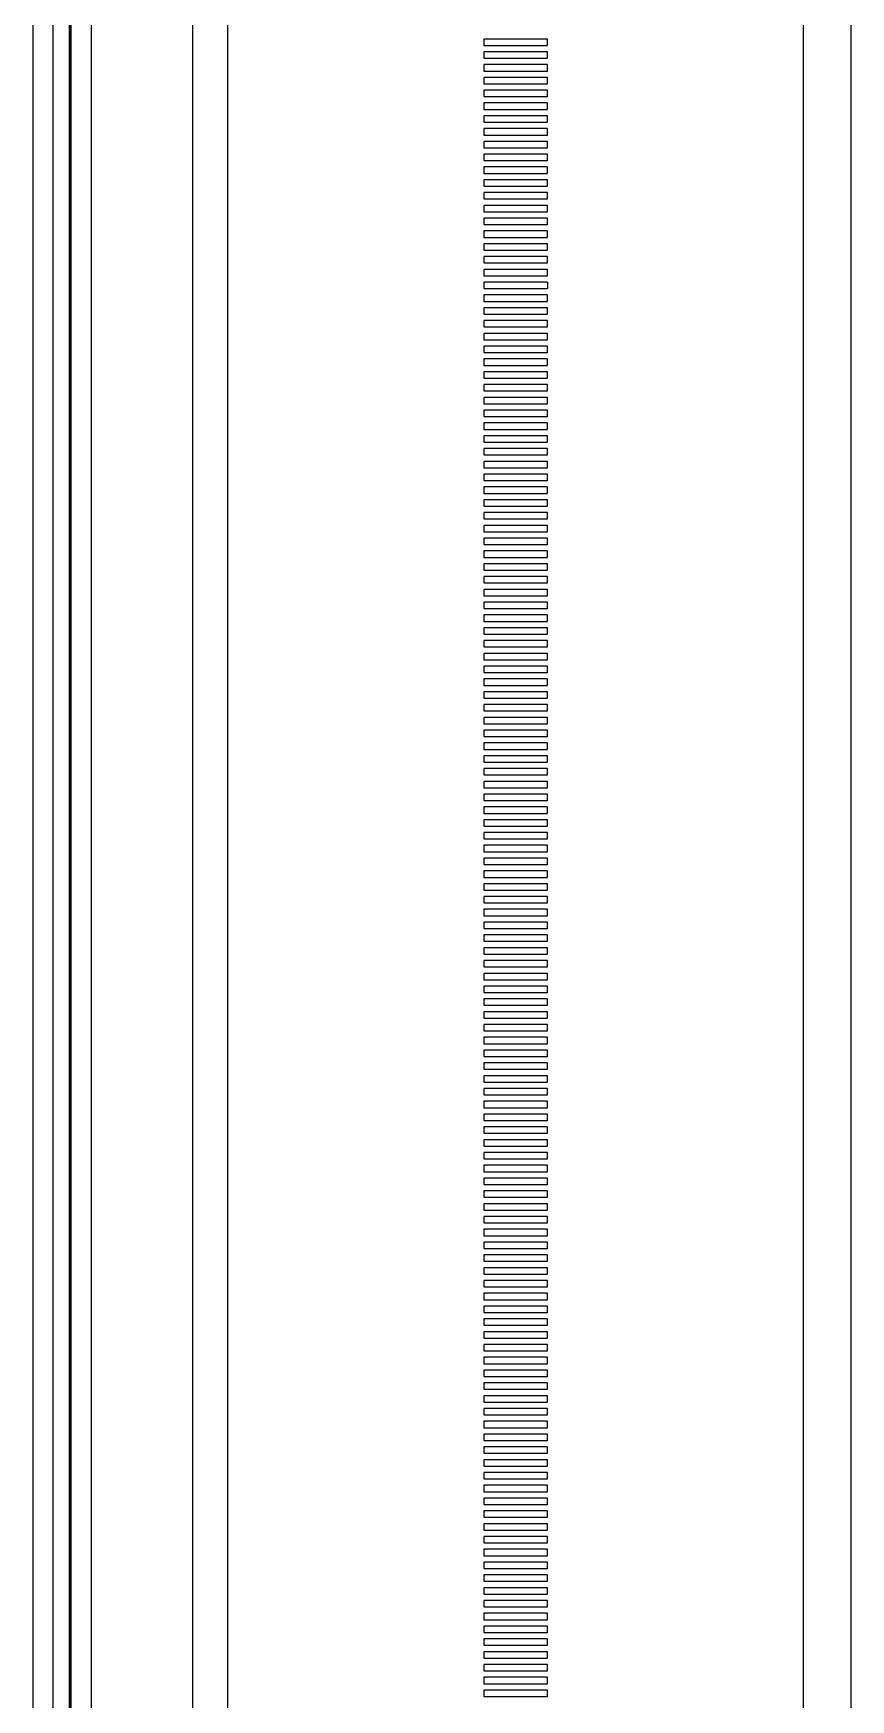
# Paper-space layout 'D' of a CAD drawing. Header units: inches. Extents: x 0 to 136, y 0 to 88.
# Drawn here: x 24.14 to 27.5, y 68.27 to 75.1 of the extents above; entities that cross this region are included whole.
import ezdxf

# ---------------------------------------------------------------- set-up
doc = ezdxf.new("R2010")
doc.units = ezdxf.units.IN
doc.header["$LTSCALE"] = 4
doc.header["$MEASUREMENT"] = 0

psp = doc.layouts.new('D')

# ---------------------------------------------------------------- linework, layer by layer
at = {"color": 7, "linetype": 'Continuous', "lineweight": 25}
for p, q in [((24.1428, 49.8332), (24.1428, 79.7233)), ((24.2906, 49.0252), (24.2906, 79.7233)), ((24.2973, 79.7233), (24.2973, 49.0252)), ((24.2973, 49.0252), (24.2973, 79.7233)), ((24.3806, 79.7233), (24.3806, 49.0252)), ((27.4957, 79.7233), (27.4957, 49.0252)), ((24.2228, 79.1984), (24.2228, 49.0147)), ((24.2906, 79.1984), (24.2906, 49.0147)), ((24.7973, 49.0252), (24.7973, 76.0272)), ((24.9404, 48.6199), (24.9404, 76.0247)), ((27.3026, 48.6199), (27.3026, 76.0048)), ((26.2527, 75.0765), (25.9903, 75.0765)), ((25.9903, 75.0765), (25.9903, 75.0503)), ((26.2527, 75.0765), (25.9903, 75.0765)), ((25.9903, 75.0503), (26.2527, 75.0503)), ((26.2527, 75.0503), (26.2527, 75.0765)), ((26.2527, 75.0241), (25.9903, 75.0241)), ((25.9903, 75.0241), (25.9903, 74.9978)), ((26.2527, 75.0241), (25.9903, 75.0241)), ((25.9903, 74.9978), (26.2527, 74.9978)), ((26.2527, 74.9978), (26.2527, 75.0241)), ((26.2527, 74.9716), (25.9903, 74.9716)), ((25.9903, 74.9716), (25.9903, 74.9453)), ((26.2527, 74.9716), (25.9903, 74.9716)), ((25.9903, 74.9453), (26.2527, 74.9453)), ((26.2527, 74.9191), (25.9903, 74.9191)), ((25.9903, 74.9191), (25.9903, 74.8928)), ((26.2527, 74.9191), (25.9903, 74.9191)), ((26.2527, 74.9453), (26.2527, 74.9716)), ((26.2527, 74.8928), (26.2527, 74.9191)), ((25.9903, 74.8928), (26.2527, 74.8928)), ((26.2527, 74.8666), (25.9903, 74.8666)), ((25.9903, 74.8666), (25.9903, 74.8403)), ((26.2527, 74.8666), (25.9903, 74.8666)), ((25.9903, 74.8403), (26.2527, 74.8403)), ((26.2527, 74.8403), (26.2527, 74.8666)), ((26.2527, 74.8141), (25.9903, 74.8141)), ((25.9903, 74.8141), (25.9903, 74.7878)), ((26.2527, 74.8141), (25.9903, 74.8141)), ((25.9903, 74.7878), (26.2527, 74.7878)), ((26.2527, 74.7878), (26.2527, 74.8141)), ((26.2527, 74.7616), (25.9903, 74.7616)), ((25.9903, 74.7616), (25.9903, 74.7353)), ((26.2527, 74.7616), (25.9903, 74.7616)), ((25.9903, 74.7353), (26.2527, 74.7353)), ((26.2527, 74.7091), (25.9903, 74.7091)), ((25.9903, 74.7091), (25.9903, 74.6828)), ((26.2527, 74.7091), (25.9903, 74.7091)), ((26.2527, 74.7353), (26.2527, 74.7616)), ((26.2527, 74.6828), (26.2527, 74.7091)), ((25.9903, 74.6828), (26.2527, 74.6828)), ((26.2527, 74.6566), (25.9903, 74.6566)), ((25.9903, 74.6566), (25.9903, 74.6304)), ((26.2527, 74.6566), (25.9903, 74.6566)), ((26.2527, 74.6304), (26.2527, 74.6566)), ((25.9903, 74.6304), (26.2527, 74.6304)), ((26.2527, 74.6041), (25.9903, 74.6041)), ((25.9903, 74.6041), (25.9903, 74.5779)), ((26.2527, 74.6041), (25.9903, 74.6041)), ((25.9903, 74.5779), (26.2527, 74.5779)), ((26.2527, 74.5779), (26.2527, 74.6041)), ((26.2527, 74.5516), (25.9903, 74.5516)), ((25.9903, 74.5516), (25.9903, 74.5254)), ((26.2527, 74.5516), (25.9903, 74.5516)), ((25.9903, 74.5254), (26.2527, 74.5254)), ((26.2527, 74.4991), (25.9903, 74.4991)), ((25.9903, 74.4991), (25.9903, 74.4729)), ((26.2527, 74.4991), (25.9903, 74.4991)), ((26.2527, 74.5254), (26.2527, 74.5516)), ((26.2527, 74.4729), (26.2527, 74.4991)), ((25.9903, 74.4729), (26.2527, 74.4729)), ((26.2527, 74.4466), (25.9903, 74.4466)), ((25.9903, 74.4466), (25.9903, 74.4204)), ((26.2527, 74.4466), (25.9903, 74.4466)), ((26.2527, 74.4204), (26.2527, 74.4466)), ((25.9903, 74.4204), (26.2527, 74.4204)), ((26.2527, 74.3941), (25.9903, 74.3941)), ((25.9903, 74.3941), (25.9903, 74.3679)), ((26.2527, 74.3941), (25.9903, 74.3941)), ((25.9903, 74.3679), (26.2527, 74.3679)), ((26.2527, 74.3679), (26.2527, 74.3941)), ((26.2527, 74.3416), (25.9903, 74.3416)), ((25.9903, 74.3416), (25.9903, 74.3154)), ((26.2527, 74.3416), (25.9903, 74.3416)), ((25.9903, 74.3154), (26.2527, 74.3154)), ((26.2527, 74.2891), (25.9903, 74.2891)), ((25.9903, 74.2891), (25.9903, 74.2629)), ((26.2527, 74.2891), (25.9903, 74.2891)), ((26.2527, 74.3154), (26.2527, 74.3416)), ((26.2527, 74.2629), (26.2527, 74.2891)), ((25.9903, 74.2629), (26.2527, 74.2629)), ((26.2527, 74.2367), (25.9903, 74.2367)), ((25.9903, 74.2367), (25.9903, 74.2104)), ((26.2527, 74.2367), (25.9903, 74.2367)), ((26.2527, 74.2104), (26.2527, 74.2367)), ((25.9903, 74.2104), (26.2527, 74.2104)), ((26.2527, 74.1842), (25.9903, 74.1842)), ((25.9903, 74.1842), (25.9903, 74.1579)), ((26.2527, 74.1842), (25.9903, 74.1842)), ((25.9903, 74.1579), (26.2527, 74.1579)), ((26.2527, 74.1579), (26.2527, 74.1842)), ((26.2527, 74.1317), (25.9903, 74.1317)), ((25.9903, 74.1317), (25.9903, 74.1054)), ((26.2527, 74.1317), (25.9903, 74.1317)), ((25.9903, 74.1054), (26.2527, 74.1054)), ((26.2527, 74.1054), (26.2527, 74.1317)), ((25.9903, 74.0792), (25.9903, 74.0529)), ((26.2527, 74.0792), (25.9903, 74.0792)), ((26.2527, 74.0792), (25.9903, 74.0792)), ((25.9903, 74.0529), (26.2527, 74.0529)), ((26.2527, 74.0267), (25.9903, 74.0267)), ((25.9903, 74.0267), (25.9903, 74.0004)), ((26.2527, 74.0267), (25.9903, 74.0267)), ((26.2527, 74.0792), (26.2527, 74.0529)), ((26.2527, 74.0004), (26.2527, 74.0267)), ((25.9903, 74.0004), (26.2527, 74.0004)), ((26.2527, 73.9742), (25.9903, 73.9742)), ((25.9903, 73.9742), (25.9903, 73.9479)), ((26.2527, 73.9742), (25.9903, 73.9742)), ((25.9903, 73.9479), (26.2527, 73.9479)), ((26.2527, 73.9479), (26.2527, 73.9742)), ((26.2527, 73.9217), (25.9903, 73.9217)), ((25.9903, 73.9217), (25.9903, 73.8954)), ((26.2527, 73.9217), (25.9903, 73.9217)), ((25.9903, 73.8954), (26.2527, 73.8954)), ((26.2527, 73.8954), (26.2527, 73.9217)), ((26.2527, 73.8692), (25.9903, 73.8692)), ((25.9903, 73.8692), (25.9903, 73.843)), ((26.2527, 73.8692), (25.9903, 73.8692)), ((25.9903, 73.843), (26.2527, 73.843)), ((26.2527, 73.8167), (25.9903, 73.8167)), ((25.9903, 73.8167), (25.9903, 73.7905)), ((26.2527, 73.8167), (25.9903, 73.8167)), ((26.2527, 73.843), (26.2527, 73.8692)), ((26.2527, 73.7905), (26.2527, 73.8167)), ((25.9903, 73.7905), (26.2527, 73.7905)), ((26.2527, 73.7642), (25.9903, 73.7642)), ((25.9903, 73.7642), (25.9903, 73.738)), ((26.2527, 73.7642), (25.9903, 73.7642)), ((26.2527, 73.738), (26.2527, 73.7642)), ((25.9903, 73.738), (26.2527, 73.738)), ((26.2527, 73.7117), (25.9903, 73.7117)), ((25.9903, 73.7117), (25.9903, 73.6855)), ((26.2527, 73.7117), (25.9903, 73.7117)), ((25.9903, 73.6855), (26.2527, 73.6855)), ((26.2527, 73.6855), (26.2527, 73.7117)), ((26.2527, 73.6592), (25.9903, 73.6592)), ((25.9903, 73.6592), (25.9903, 73.633)), ((26.2527, 73.6592), (25.9903, 73.6592)), ((25.9903, 73.633), (26.2527, 73.633)), ((26.2527, 73.6067), (25.9903, 73.6067)), ((25.9903, 73.6067), (25.9903, 73.5805)), ((26.2527, 73.6067), (25.9903, 73.6067)), ((26.2527, 73.633), (26.2527, 73.6592)), ((26.2527, 73.5805), (26.2527, 73.6067)), ((25.9903, 73.5805), (26.2527, 73.5805)), ((26.2527, 73.5542), (25.9903, 73.5542)), ((25.9903, 73.5542), (25.9903, 73.528)), ((26.2527, 73.5542), (25.9903, 73.5542)), ((26.2527, 73.528), (26.2527, 73.5542)), ((25.9903, 73.528), (26.2527, 73.528)), ((26.2527, 73.5017), (25.9903, 73.5017)), ((25.9903, 73.5017), (25.9903, 73.4755)), ((26.2527, 73.5017), (25.9903, 73.5017)), ((25.9903, 73.4755), (26.2527, 73.4755)), ((26.2527, 73.4755), (26.2527, 73.5017)), ((26.2527, 73.4492), (25.9903, 73.4492)), ((25.9903, 73.4492), (25.9903, 73.423)), ((26.2527, 73.4492), (25.9903, 73.4492)), ((25.9903, 73.423), (26.2527, 73.423)), ((26.2527, 73.423), (26.2527, 73.4492)), ((26.2527, 73.3968), (25.9903, 73.3968)), ((25.9903, 73.3968), (25.9903, 73.3705)), ((26.2527, 73.3968), (25.9903, 73.3968)), ((25.9903, 73.3705), (26.2527, 73.3705)), ((26.2527, 73.3443), (25.9903, 73.3443)), ((25.9903, 73.3443), (25.9903, 73.318)), ((26.2527, 73.3443), (25.9903, 73.3443)), ((26.2527, 73.3705), (26.2527, 73.3968)), ((26.2527, 73.318), (26.2527, 73.3443)), ((25.9903, 73.318), (26.2527, 73.318)), ((26.2527, 73.2918), (25.9903, 73.2918)), ((25.9903, 73.2918), (25.9903, 73.2655)), ((26.2527, 73.2918), (25.9903, 73.2918)), ((25.9903, 73.2655), (26.2527, 73.2655)), ((26.2527, 73.2655), (26.2527, 73.2918)), ((26.2527, 73.2393), (25.9903, 73.2393)), ((25.9903, 73.2393), (25.9903, 73.213)), ((26.2527, 73.2393), (25.9903, 73.2393)), ((25.9903, 73.213), (26.2527, 73.213)), ((26.2527, 73.213), (26.2527, 73.2393)), ((26.2527, 73.1868), (25.9903, 73.1868)), ((25.9903, 73.1868), (25.9903, 73.1605)), ((26.2527, 73.1868), (25.9903, 73.1868)), ((25.9903, 73.1605), (26.2527, 73.1605)), ((26.2527, 73.1343), (25.9903, 73.1343)), ((25.9903, 73.1343), (25.9903, 73.108)), ((26.2527, 73.1343), (25.9903, 73.1343)), ((26.2527, 73.1605), (26.2527, 73.1868)), ((26.2527, 73.108), (26.2527, 73.1343)), ((25.9903, 73.108), (26.2527, 73.108)), ((26.2527, 73.0818), (25.9903, 73.0818)), ((25.9903, 73.0818), (25.9903, 73.0555)), ((26.2527, 73.0818), (25.9903, 73.0818)), ((26.2527, 73.0555), (26.2527, 73.0818)), ((25.9903, 73.0555), (26.2527, 73.0555)), ((26.2527, 73.0293), (25.9903, 73.0293)), ((25.9903, 73.0293), (25.9903, 73.0031)), ((26.2527, 73.0293), (25.9903, 73.0293)), ((25.9903, 73.0031), (26.2527, 73.0031)), ((26.2527, 73.0031), (26.2527, 73.0293)), ((26.2527, 72.9768), (25.9903, 72.9768)), ((25.9903, 72.9768), (25.9903, 72.9506)), ((26.2527, 72.9768), (25.9903, 72.9768)), ((25.9903, 72.9506), (26.2527, 72.9506)), ((26.2527, 72.9243), (25.9903, 72.9243)), ((25.9903, 72.9243), (25.9903, 72.8981)), ((26.2527, 72.9243), (25.9903, 72.9243)), ((26.2527, 72.9506), (26.2527, 72.9768)), ((26.2527, 72.8981), (26.2527, 72.9243)), ((25.9903, 72.8981), (26.2527, 72.8981)), ((26.2527, 72.8718), (25.9903, 72.8718)), ((25.9903, 72.8718), (25.9903, 72.8456)), ((26.2527, 72.8718), (25.9903, 72.8718)), ((26.2527, 72.8456), (26.2527, 72.8718)), ((25.9903, 72.8456), (26.2527, 72.8456)), ((26.2527, 72.8193), (25.9903, 72.8193)), ((25.9903, 72.8193), (25.9903, 72.7931)), ((26.2527, 72.8193), (25.9903, 72.8193)), ((25.9903, 72.7931), (26.2527, 72.7931)), ((26.2527, 72.7931), (26.2527, 72.8193)), ((26.2527, 72.7668), (25.9903, 72.7668)), ((25.9903, 72.7668), (25.9903, 72.7406)), ((26.2527, 72.7668), (25.9903, 72.7668)), ((25.9903, 72.7406), (26.2527, 72.7406)), ((26.2527, 72.7406), (26.2527, 72.7668)), ((26.2527, 72.7143), (25.9903, 72.7143)), ((25.9903, 72.7143), (25.9903, 72.6881)), ((26.2527, 72.7143), (25.9903, 72.7143)), ((25.9903, 72.6881), (26.2527, 72.6881)), ((26.2527, 72.6618), (25.9903, 72.6618)), ((25.9903, 72.6618), (25.9903, 72.6356)), ((26.2527, 72.6618), (25.9903, 72.6618)), ((26.2527, 72.6881), (26.2527, 72.7143)), ((26.2527, 72.6356), (26.2527, 72.6618)), ((25.9903, 72.6356), (26.2527, 72.6356)), ((26.2527, 72.6094), (25.9903, 72.6094)), ((25.9903, 72.6094), (25.9903, 72.5831)), ((26.2527, 72.6094), (25.9903, 72.6094)), ((25.9903, 72.5831), (26.2527, 72.5831)), ((26.2527, 72.5831), (26.2527, 72.6094)), ((26.2527, 72.5569), (25.9903, 72.5569)), ((25.9903, 72.5569), (25.9903, 72.5306)), ((26.2527, 72.5569), (25.9903, 72.5569)), ((25.9903, 72.5306), (26.2527, 72.5306)), ((26.2527, 72.5306), (26.2527, 72.5569)), ((26.2527, 72.5044), (25.9903, 72.5044)), ((25.9903, 72.5044), (25.9903, 72.4781)), ((26.2527, 72.5044), (25.9903, 72.5044)), ((25.9903, 72.4781), (26.2527, 72.4781)), ((26.2527, 72.4519), (25.9903, 72.4519)), ((25.9903, 72.4519), (25.9903, 72.4256)), ((26.2527, 72.4519), (25.9903, 72.4519)), ((26.2527, 72.4781), (26.2527, 72.5044)), ((26.2527, 72.4256), (26.2527, 72.4519)), ((25.9903, 72.4256), (26.2527, 72.4256)), ((26.2527, 72.3994), (25.9903, 72.3994)), ((25.9903, 72.3994), (25.9903, 72.3731)), ((26.2527, 72.3994), (25.9903, 72.3994)), ((26.2527, 72.3731), (26.2527, 72.3994)), ((25.9903, 72.3731), (26.2527, 72.3731)), ((26.2527, 72.3469), (25.9903, 72.3469)), ((25.9903, 72.3469), (25.9903, 72.3206)), ((26.2527, 72.3469), (25.9903, 72.3469)), ((25.9903, 72.3206), (26.2527, 72.3206)), ((26.2527, 72.3206), (26.2527, 72.3469)), ((26.2527, 72.2944), (25.9903, 72.2944)), ((25.9903, 72.2944), (25.9903, 72.2681)), ((26.2527, 72.2944), (25.9903, 72.2944)), ((25.9903, 72.2681), (26.2527, 72.2681)), ((26.2527, 72.2419), (25.9903, 72.2419)), ((25.9903, 72.2419), (25.9903, 72.2157)), ((26.2527, 72.2419), (25.9903, 72.2419)), ((26.2527, 72.2681), (26.2527, 72.2944)), ((26.2527, 72.2157), (26.2527, 72.2419)), ((25.9903, 72.2157), (26.2527, 72.2157)), ((26.2527, 72.1894), (25.9903, 72.1894)), ((25.9903, 72.1894), (25.9903, 72.1632)), ((26.2527, 72.1894), (25.9903, 72.1894)), ((26.2527, 72.1632), (26.2527, 72.1894)), ((25.9903, 72.1632), (26.2527, 72.1632)), ((26.2527, 72.1369), (25.9903, 72.1369)), ((25.9903, 72.1369), (25.9903, 72.1107)), ((26.2527, 72.1369), (25.9903, 72.1369)), ((25.9903, 72.1107), (26.2527, 72.1107)), ((26.2527, 72.1107), (26.2527, 72.1369)), ((26.2527, 72.0844), (25.9903, 72.0844)), ((25.9903, 72.0844), (25.9903, 72.0582)), ((26.2527, 72.0844), (25.9903, 72.0844)), ((25.9903, 72.0582), (26.2527, 72.0582)), ((26.2527, 72.0582), (26.2527, 72.0844)), ((26.2527, 72.0319), (25.9903, 72.0319)), ((25.9903, 72.0319), (25.9903, 72.0057)), ((26.2527, 72.0319), (25.9903, 72.0319)), ((25.9903, 72.0057), (26.2527, 72.0057)), ((26.2527, 71.9794), (25.9903, 71.9794)), ((25.9903, 71.9794), (25.9903, 71.9532)), ((26.2527, 71.9794), (25.9903, 71.9794)), ((26.2527, 72.0057), (26.2527, 72.0319)), ((26.2527, 71.9532), (26.2527, 71.9794)), ((25.9903, 71.9532), (26.2527, 71.9532)), ((26.2527, 71.9269), (25.9903, 71.9269)), ((25.9903, 71.9269), (25.9903, 71.9007)), ((26.2527, 71.9269), (25.9903, 71.9269)), ((25.9903, 71.9007), (26.2527, 71.9007)), ((26.2527, 71.9007), (26.2527, 71.9269)), ((26.2527, 71.8744), (25.9903, 71.8744)), ((25.9903, 71.8744), (25.9903, 71.8482)), ((26.2527, 71.8744), (25.9903, 71.8744)), ((25.9903, 71.8482), (26.2527, 71.8482)), ((26.2527, 71.8482), (26.2527, 71.8744)), ((26.2527, 71.822), (25.9903, 71.822)), ((25.9903, 71.822), (25.9903, 71.7957)), ((26.2527, 71.822), (25.9903, 71.822)), ((25.9903, 71.7957), (26.2527, 71.7957)), ((26.2527, 71.7695), (25.9903, 71.7695)), ((25.9903, 71.7695), (25.9903, 71.7432)), ((26.2527, 71.7695), (25.9903, 71.7695)), ((26.2527, 71.7957), (26.2527, 71.822)), ((26.2527, 71.7432), (26.2527, 71.7695)), ((25.9903, 71.7432), (26.2527, 71.7432)), ((26.2527, 71.717), (25.9903, 71.717)), ((25.9903, 71.717), (25.9903, 71.6907)), ((26.2527, 71.717), (25.9903, 71.717)), ((26.2527, 71.6907), (26.2527, 71.717)), ((25.9903, 71.6907), (26.2527, 71.6907)), ((26.2527, 71.6645), (25.9903, 71.6645)), ((25.9903, 71.6645), (25.9903, 71.6382)), ((26.2527, 71.6645), (25.9903, 71.6645)), ((25.9903, 71.6382), (26.2527, 71.6382)), ((26.2527, 71.6382), (26.2527, 71.6645)), ((26.2527, 71.612), (25.9903, 71.612)), ((25.9903, 71.612), (25.9903, 71.5857)), ((26.2527, 71.612), (25.9903, 71.612)), ((25.9903, 71.5857), (26.2527, 71.5857)), ((26.2527, 71.5595), (25.9903, 71.5595)), ((25.9903, 71.5595), (25.9903, 71.5332)), ((26.2527, 71.5595), (25.9903, 71.5595)), ((26.2527, 71.5857), (26.2527, 71.612)), ((26.2527, 71.5332), (26.2527, 71.5595)), ((25.9903, 71.5332), (26.2527, 71.5332)), ((26.2527, 71.507), (25.9903, 71.507)), ((25.9903, 71.507), (25.9903, 71.4807)), ((26.2527, 71.507), (25.9903, 71.507)), ((26.2527, 71.4807), (26.2527, 71.507)), ((25.9903, 71.4807), (26.2527, 71.4807)), ((26.2527, 71.4545), (25.9903, 71.4545)), ((25.9903, 71.4545), (25.9903, 71.4283)), ((26.2527, 71.4545), (25.9903, 71.4545)), ((25.9903, 71.4283), (26.2527, 71.4283)), ((26.2527, 71.4283), (26.2527, 71.4545)), ((26.2527, 71.402), (25.9903, 71.402)), ((25.9903, 71.402), (25.9903, 71.3758)), ((26.2527, 71.402), (25.9903, 71.402)), ((25.9903, 71.3758), (26.2527, 71.3758)), ((26.2527, 71.3758), (26.2527, 71.402)), ((26.2527, 71.3495), (25.9903, 71.3495)), ((25.9903, 71.3495), (25.9903, 71.3233)), ((26.2527, 71.3495), (25.9903, 71.3495)), ((25.9903, 71.3233), (26.2527, 71.3233)), ((26.2527, 71.297), (25.9903, 71.297)), ((25.9903, 71.297), (25.9903, 71.2708)), ((26.2527, 71.297), (25.9903, 71.297)), ((26.2527, 71.3233), (26.2527, 71.3495)), ((26.2527, 71.2708), (26.2527, 71.297)), ((25.9903, 71.2708), (26.2527, 71.2708)), ((26.2527, 71.2445), (25.9903, 71.2445)), ((25.9903, 71.2445), (25.9903, 71.2183)), ((26.2527, 71.2445), (25.9903, 71.2445)), ((25.9903, 71.2183), (26.2527, 71.2183)), ((26.2527, 71.2183), (26.2527, 71.2445)), ((26.2527, 71.192), (25.9903, 71.192)), ((25.9903, 71.192), (25.9903, 71.1658)), ((26.2527, 71.192), (25.9903, 71.192)), ((25.9903, 71.1658), (26.2527, 71.1658)), ((26.2527, 71.1658), (26.2527, 71.192)), ((26.2527, 71.1395), (25.9903, 71.1395)), ((25.9903, 71.1395), (25.9903, 71.1133)), ((26.2527, 71.1395), (25.9903, 71.1395)), ((25.9903, 71.1133), (26.2527, 71.1133)), ((26.2527, 71.087), (25.9903, 71.087)), ((25.9903, 71.087), (25.9903, 71.0608)), ((26.2527, 71.087), (25.9903, 71.087)), ((26.2527, 71.1133), (26.2527, 71.1395)), ((26.2527, 71.0608), (26.2527, 71.087)), ((25.9903, 71.0608), (26.2527, 71.0608)), ((26.2527, 71.0346), (25.9903, 71.0346)), ((25.9903, 71.0346), (25.9903, 71.0083)), ((26.2527, 71.0346), (25.9903, 71.0346)), ((26.2527, 71.0083), (26.2527, 71.0346)), ((25.9903, 71.0083), (26.2527, 71.0083)), ((26.2527, 70.9821), (25.9903, 70.9821)), ((25.9903, 70.9821), (25.9903, 70.9558)), ((26.2527, 70.9821), (25.9903, 70.9821)), ((25.9903, 70.9558), (26.2527, 70.9558)), ((26.2527, 70.9558), (26.2527, 70.9821)), ((26.2527, 70.9296), (25.9903, 70.9296)), ((25.9903, 70.9296), (25.9903, 70.9033)), ((26.2527, 70.9296), (25.9903, 70.9296)), ((25.9903, 70.9033), (26.2527, 70.9033)), ((26.2527, 70.8771), (25.9903, 70.8771)), ((25.9903, 70.8771), (25.9903, 70.8508)), ((26.2527, 70.8771), (25.9903, 70.8771)), ((26.2527, 70.9033), (26.2527, 70.9296)), ((26.2527, 70.8508), (26.2527, 70.8771)), ((25.9903, 70.8508), (26.2527, 70.8508)), ((26.2527, 70.8246), (25.9903, 70.8246)), ((25.9903, 70.8246), (25.9903, 70.7983)), ((26.2527, 70.8246), (25.9903, 70.8246)), ((26.2527, 70.7983), (26.2527, 70.8246)), ((25.9903, 70.7983), (26.2527, 70.7983)), ((26.2527, 70.7721), (25.9903, 70.7721)), ((25.9903, 70.7721), (25.9903, 70.7458)), ((26.2527, 70.7721), (25.9903, 70.7721)), ((25.9903, 70.7458), (26.2527, 70.7458)), ((26.2527, 70.7458), (26.2527, 70.7721)), ((26.2527, 70.7196), (25.9903, 70.7196)), ((25.9903, 70.7196), (25.9903, 70.6933)), ((26.2527, 70.7196), (25.9903, 70.7196)), ((25.9903, 70.6933), (26.2527, 70.6933)), ((26.2527, 70.6671), (25.9903, 70.6671)), ((25.9903, 70.6671), (25.9903, 70.6409)), ((26.2527, 70.6671), (25.9903, 70.6671)), ((26.2527, 70.6933), (26.2527, 70.7196)), ((26.2527, 70.6409), (26.2527, 70.6671)), ((25.9903, 70.6409), (26.2527, 70.6409)), ((26.2527, 70.6146), (25.9903, 70.6146)), ((25.9903, 70.6146), (25.9903, 70.5884)), ((26.2527, 70.6146), (25.9903, 70.6146)), ((26.2527, 70.5884), (26.2527, 70.6146)), ((25.9903, 70.5884), (26.2527, 70.5884)), ((26.2527, 70.5621), (25.9903, 70.5621)), ((25.9903, 70.5621), (25.9903, 70.5359)), ((26.2527, 70.5621), (25.9903, 70.5621)), ((25.9903, 70.5359), (26.2527, 70.5359)), ((26.2527, 70.5359), (26.2527, 70.5621)), ((26.2527, 70.5096), (25.9903, 70.5096)), ((25.9903, 70.5096), (25.9903, 70.4834)), ((26.2527, 70.5096), (25.9903, 70.5096)), ((25.9903, 70.4834), (26.2527, 70.4834)), ((26.2527, 70.4834), (26.2527, 70.5096)), ((26.2527, 70.4571), (25.9903, 70.4571)), ((25.9903, 70.4571), (25.9903, 70.4309)), ((26.2527, 70.4571), (25.9903, 70.4571)), ((25.9903, 70.4309), (26.2527, 70.4309)), ((26.2527, 70.4046), (25.9903, 70.4046)), ((25.9903, 70.4046), (25.9903, 70.3784)), ((26.2527, 70.4046), (25.9903, 70.4046)), ((26.2527, 70.4309), (26.2527, 70.4571)), ((26.2527, 70.3784), (26.2527, 70.4046)), ((25.9903, 70.3784), (26.2527, 70.3784)), ((26.2527, 70.3521), (25.9903, 70.3521)), ((25.9903, 70.3521), (25.9903, 70.3259)), ((26.2527, 70.3521), (25.9903, 70.3521)), ((25.9903, 70.3259), (26.2527, 70.3259)), ((26.2527, 70.3259), (26.2527, 70.3521)), ((26.2527, 70.2996), (25.9903, 70.2996)), ((25.9903, 70.2996), (25.9903, 70.2734)), ((26.2527, 70.2996), (25.9903, 70.2996)), ((25.9903, 70.2734), (26.2527, 70.2734)), ((26.2527, 70.2734), (26.2527, 70.2996)), ((26.2527, 70.2471), (25.9903, 70.2471)), ((25.9903, 70.2471), (25.9903, 70.2209)), ((26.2527, 70.2471), (25.9903, 70.2471)), ((25.9903, 70.2209), (26.2527, 70.2209)), ((26.2527, 70.1947), (25.9903, 70.1947)), ((25.9903, 70.1947), (25.9903, 70.1684)), ((26.2527, 70.1947), (25.9903, 70.1947)), ((26.2527, 70.2209), (26.2527, 70.2471)), ((26.2527, 70.1684), (26.2527, 70.1947)), ((25.9903, 70.1684), (26.2527, 70.1684)), ((26.2527, 70.1422), (25.9903, 70.1422)), ((25.9903, 70.1422), (25.9903, 70.1159)), ((26.2527, 70.1422), (25.9903, 70.1422)), ((26.2527, 70.1159), (26.2527, 70.1422)), ((25.9903, 70.1159), (26.2527, 70.1159)), ((26.2527, 70.0897), (25.9903, 70.0897)), ((25.9903, 70.0897), (25.9903, 70.0634)), ((26.2527, 70.0897), (25.9903, 70.0897)), ((25.9903, 70.0634), (26.2527, 70.0634)), ((26.2527, 70.0634), (26.2527, 70.0897)), ((26.2527, 70.0372), (25.9903, 70.0372)), ((25.9903, 70.0372), (25.9903, 70.0109)), ((26.2527, 70.0372), (25.9903, 70.0372)), ((25.9903, 70.0109), (26.2527, 70.0109)), ((26.2527, 69.9847), (25.9903, 69.9847)), ((25.9903, 69.9847), (25.9903, 69.9584)), ((26.2527, 69.9847), (25.9903, 69.9847)), ((26.2527, 70.0109), (26.2527, 70.0372)), ((26.2527, 69.9584), (26.2527, 69.9847)), ((25.9903, 69.9584), (26.2527, 69.9584)), ((26.2527, 69.9322), (25.9903, 69.9322)), ((25.9903, 69.9322), (25.9903, 69.9059)), ((26.2527, 69.9322), (25.9903, 69.9322)), ((26.2527, 69.9059), (26.2527, 69.9322)), ((25.9903, 69.9059), (26.2527, 69.9059)), ((26.2527, 69.8797), (25.9903, 69.8797)), ((25.9903, 69.8797), (25.9903, 69.8534)), ((26.2527, 69.8797), (25.9903, 69.8797)), ((25.9903, 69.8534), (26.2527, 69.8534)), ((26.2527, 69.8534), (26.2527, 69.8797)), ((26.2527, 69.8272), (25.9903, 69.8272)), ((25.9903, 69.8272), (25.9903, 69.801)), ((26.2527, 69.8272), (25.9903, 69.8272)), ((25.9903, 69.801), (26.2527, 69.801)), ((26.2527, 69.801), (26.2527, 69.8272)), ((26.2527, 69.7747), (25.9903, 69.7747)), ((25.9903, 69.7747), (25.9903, 69.7485)), ((26.2527, 69.7747), (25.9903, 69.7747)), ((25.9903, 69.7485), (26.2527, 69.7485)), ((26.2527, 69.7222), (25.9903, 69.7222)), ((25.9903, 69.7222), (25.9903, 69.696)), ((26.2527, 69.7222), (25.9903, 69.7222)), ((26.2527, 69.7485), (26.2527, 69.7747)), ((26.2527, 69.696), (26.2527, 69.7222)), ((25.9903, 69.696), (26.2527, 69.696)), ((26.2527, 69.6697), (25.9903, 69.6697)), ((25.9903, 69.6697), (25.9903, 69.6435)), ((26.2527, 69.6697), (25.9903, 69.6697)), ((25.9903, 69.6435), (26.2527, 69.6435)), ((26.2527, 69.6435), (26.2527, 69.6697)), ((26.2527, 69.6172), (25.9903, 69.6172)), ((25.9903, 69.6172), (25.9903, 69.591)), ((26.2527, 69.6172), (25.9903, 69.6172)), ((25.9903, 69.591), (26.2527, 69.591)), ((26.2527, 69.591), (26.2527, 69.6172)), ((26.2527, 69.5647), (25.9903, 69.5647)), ((25.9903, 69.5647), (25.9903, 69.5385)), ((26.2527, 69.5647), (25.9903, 69.5647)), ((25.9903, 69.5385), (26.2527, 69.5385)), ((26.2527, 69.5122), (25.9903, 69.5122)), ((25.9903, 69.5122), (25.9903, 69.486)), ((26.2527, 69.5122), (25.9903, 69.5122)), ((26.2527, 69.5385), (26.2527, 69.5647)), ((26.2527, 69.486), (26.2527, 69.5122)), ((25.9903, 69.486), (26.2527, 69.486)), ((26.2527, 69.4597), (25.9903, 69.4597)), ((25.9903, 69.4597), (25.9903, 69.4335)), ((26.2527, 69.4597), (25.9903, 69.4597)), ((26.2527, 69.4335), (26.2527, 69.4597)), ((25.9903, 69.4335), (26.2527, 69.4335)), ((26.2527, 69.4073), (25.9903, 69.4073)), ((25.9903, 69.4073), (25.9903, 69.381)), ((26.2527, 69.4073), (25.9903, 69.4073)), ((25.9903, 69.381), (26.2527, 69.381)), ((26.2527, 69.381), (26.2527, 69.4073)), ((26.2527, 69.3548), (25.9903, 69.3548)), ((25.9903, 69.3548), (25.9903, 69.3285)), ((26.2527, 69.3548), (25.9903, 69.3548)), ((25.9903, 69.3285), (26.2527, 69.3285)), ((26.2527, 69.3023), (25.9903, 69.3023)), ((25.9903, 69.3023), (25.9903, 69.276)), ((26.2527, 69.3023), (25.9903, 69.3023)), ((26.2527, 69.3285), (26.2527, 69.3548)), ((26.2527, 69.276), (26.2527, 69.3023)), ((25.9903, 69.276), (26.2527, 69.276)), ((26.2527, 69.2498), (25.9903, 69.2498)), ((25.9903, 69.2498), (25.9903, 69.2235)), ((26.2527, 69.2498), (25.9903, 69.2498)), ((26.2527, 69.2235), (26.2527, 69.2498)), ((25.9903, 69.2235), (26.2527, 69.2235)), ((26.2527, 69.1973), (25.9903, 69.1973)), ((25.9903, 69.1973), (25.9903, 69.171)), ((26.2527, 69.1973), (25.9903, 69.1973)), ((25.9903, 69.171), (26.2527, 69.171)), ((26.2527, 69.171), (26.2527, 69.1973)), ((26.2527, 69.1448), (25.9903, 69.1448)), ((25.9903, 69.1448), (25.9903, 69.1185)), ((26.2527, 69.1448), (25.9903, 69.1448)), ((25.9903, 69.1185), (26.2527, 69.1185)), ((26.2527, 69.1185), (26.2527, 69.1448)), ((26.2527, 69.0923), (25.9903, 69.0923)), ((25.9903, 69.0923), (25.9903, 69.066)), ((26.2527, 69.0923), (25.9903, 69.0923)), ((25.9903, 69.066), (26.2527, 69.066)), ((26.2527, 69.0398), (25.9903, 69.0398)), ((25.9903, 69.0398), (25.9903, 69.0136)), ((26.2527, 69.0398), (25.9903, 69.0398)), ((26.2527, 69.066), (26.2527, 69.0923)), ((26.2527, 69.0136), (26.2527, 69.0398)), ((25.9903, 69.0136), (26.2527, 69.0136)), ((26.2527, 68.9873), (25.9903, 68.9873)), ((25.9903, 68.9873), (25.9903, 68.9611)), ((26.2527, 68.9873), (25.9903, 68.9873)), ((25.9903, 68.9611), (26.2527, 68.9611)), ((26.2527, 68.9611), (26.2527, 68.9873)), ((26.2527, 68.9348), (25.9903, 68.9348)), ((25.9903, 68.9348), (25.9903, 68.9086)), ((26.2527, 68.9348), (25.9903, 68.9348)), ((25.9903, 68.9086), (26.2527, 68.9086)), ((26.2527, 68.9086), (26.2527, 68.9348)), ((26.2527, 68.8823), (25.9903, 68.8823)), ((25.9903, 68.8823), (25.9903, 68.8561)), ((26.2527, 68.8823), (25.9903, 68.8823)), ((25.9903, 68.8561), (26.2527, 68.8561)), ((26.2527, 68.8298), (25.9903, 68.8298)), ((25.9903, 68.8298), (25.9903, 68.8036)), ((26.2527, 68.8298), (25.9903, 68.8298)), ((26.2527, 68.8561), (26.2527, 68.8823)), ((26.2527, 68.8036), (26.2527, 68.8298)), ((25.9903, 68.8036), (26.2527, 68.8036)), ((26.2527, 68.7773), (25.9903, 68.7773)), ((25.9903, 68.7773), (25.9903, 68.7511)), ((26.2527, 68.7773), (25.9903, 68.7773)), ((26.2527, 68.7511), (26.2527, 68.7773)), ((25.9903, 68.7511), (26.2527, 68.7511)), ((26.2527, 68.7248), (25.9903, 68.7248)), ((25.9903, 68.7248), (25.9903, 68.6986)), ((26.2527, 68.7248), (25.9903, 68.7248)), ((25.9903, 68.6986), (26.2527, 68.6986)), ((26.2527, 68.6986), (26.2527, 68.7248)), ((26.2527, 68.6723), (25.9903, 68.6723)), ((25.9903, 68.6723), (25.9903, 68.6461)), ((26.2527, 68.6723), (25.9903, 68.6723)), ((25.9903, 68.6461), (26.2527, 68.6461)), ((26.2527, 68.6199), (25.9903, 68.6199)), ((25.9903, 68.6199), (25.9903, 68.5936)), ((26.2527, 68.6199), (25.9903, 68.6199)), ((26.2527, 68.6461), (26.2527, 68.6723)), ((26.2527, 68.5936), (26.2527, 68.6199)), ((25.9903, 68.5936), (26.2527, 68.5936)), ((26.2527, 68.5674), (25.9903, 68.5674)), ((25.9903, 68.5674), (25.9903, 68.5411)), ((26.2527, 68.5674), (25.9903, 68.5674)), ((26.2527, 68.5411), (26.2527, 68.5674)), ((25.9903, 68.5411), (26.2527, 68.5411)), ((26.2527, 68.5149), (25.9903, 68.5149)), ((25.9903, 68.5149), (25.9903, 68.4886)), ((26.2527, 68.5149), (25.9903, 68.5149)), ((25.9903, 68.4886), (26.2527, 68.4886)), ((26.2527, 68.4886), (26.2527, 68.5149)), ((26.2527, 68.4624), (25.9903, 68.4624)), ((25.9903, 68.4624), (25.9903, 68.4361)), ((26.2527, 68.4624), (25.9903, 68.4624)), ((25.9903, 68.4361), (26.2527, 68.4361)), ((26.2527, 68.4361), (26.2527, 68.4624)), ((26.2527, 68.4099), (25.9903, 68.4099)), ((25.9903, 68.4099), (25.9903, 68.3836)), ((26.2527, 68.4099), (25.9903, 68.4099)), ((25.9903, 68.3836), (26.2527, 68.3836)), ((26.2527, 68.3574), (25.9903, 68.3574)), ((25.9903, 68.3574), (25.9903, 68.3311)), ((26.2527, 68.3574), (25.9903, 68.3574)), ((26.2527, 68.3836), (26.2527, 68.4099)), ((26.2527, 68.3311), (26.2527, 68.3574)), ((25.9903, 68.3311), (26.2527, 68.3311)), ((26.2527, 68.3049), (25.9903, 68.3049)), ((25.9903, 68.3049), (25.9903, 68.2786)), ((26.2527, 68.3049), (25.9903, 68.3049)), ((25.9903, 68.2786), (26.2527, 68.2786)), ((26.2527, 68.2786), (26.2527, 68.3049))]:
    psp.add_line(p, q, dxfattribs=at)

doc.saveas('drawing.dxf')
